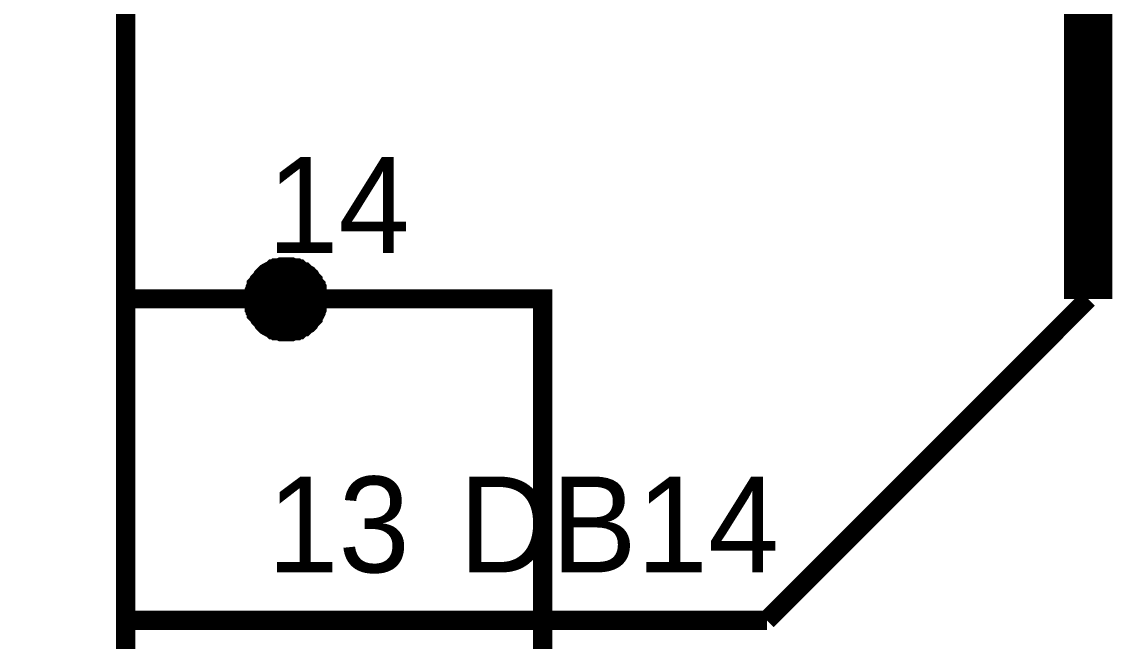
# Model space of a CAD drawing. Header units: millimetres. Extents: x 0 to 841, y 0 to 594.
# Drawn here: x 315.93 to 332.91, y 169.67 to 179.31 of the extents above; entities that cross this region are included whole.
import ezdxf

# ---------------------------------------------------------------- set-up
doc = ezdxf.new("R2010")
doc.units = ezdxf.units.MM
doc.layers.add('Sheet', color=255, linetype='Continuous')

msp = doc.modelspace()

# ---------------------------------------------------------------- linework, layer by layer
at = {"layer": 'Sheet'}
for points, const_width in [([(330.033, 344.998), (332.037, 344.998), (332.037, 332.494), (262.564, 332.494), (262.564, 162.496), (324.04, 162.496), (324.04, 175), (320.049, 175), (319.04, 175)], 0.3), ([(290.049, 239.992), (332.534, 239.992), (332.534, 175), (332.534, 175)], 0.749), ([(319.537, 175), (319.537, 175.031), (319.537, 175.047), (319.537, 175.078), (319.552, 175.109), (319.552, 175.124), (319.568, 175.155), (319.568, 175.171), (319.583, 175.202), (319.583, 175.218), (319.599, 175.233), (319.614, 175.264), (319.63, 175.28), (319.645, 175.295), (319.661, 175.311), (319.676, 175.342), (319.692, 175.357), (319.707, 175.373), (319.723, 175.388), (319.738, 175.404), (319.769, 175.42), (319.785, 175.42), (319.8, 175.435), (319.832, 175.451), (319.847, 175.466), (319.878, 175.466), (319.894, 175.482), (319.925, 175.482), (319.94, 175.482), (319.971, 175.497), (320.002, 175.497), (320.018, 175.497), (320.049, 175.497)], 0.3), ([(319.537, 175), (319.537, 175.031), (319.537, 175.047), (319.537, 175.078), (319.552, 175.109), (319.552, 175.124), (319.568, 175.155), (319.568, 175.171), (319.583, 175.202), (319.583, 175.218), (319.599, 175.233), (319.614, 175.264), (319.63, 175.28), (319.645, 175.295), (319.661, 175.311), (319.676, 175.342), (319.692, 175.357), (319.707, 175.373), (319.723, 175.388), (319.738, 175.404), (319.769, 175.42), (319.785, 175.42), (319.8, 175.435), (319.832, 175.451), (319.847, 175.466), (319.878, 175.466), (319.894, 175.482), (319.925, 175.482), (319.94, 175.482), (319.971, 175.497), (320.002, 175.497), (320.018, 175.497), (320.049, 175.497)], 0.3), ([(319.537, 175), (319.537, 175.031), (319.537, 175.047), (319.537, 175.078), (319.552, 175.109), (319.552, 175.124), (319.568, 175.155), (319.568, 175.171), (319.583, 175.202), (319.583, 175.218), (319.599, 175.233), (319.614, 175.264), (319.63, 175.28), (319.645, 175.295), (319.661, 175.311), (319.676, 175.342), (319.692, 175.357), (319.707, 175.373), (319.723, 175.388), (319.738, 175.404), (319.769, 175.42), (319.785, 175.42), (319.8, 175.435), (319.832, 175.451), (319.847, 175.466), (319.878, 175.466), (319.894, 175.482), (319.925, 175.482), (319.94, 175.482), (319.971, 175.497), (320.002, 175.497), (320.018, 175.497), (320.049, 175.497)], 0.3), ([(319.537, 175), (319.537, 175.031), (319.537, 175.047), (319.537, 175.078), (319.552, 175.109), (319.552, 175.124), (319.568, 175.155), (319.568, 175.171), (319.583, 175.202), (319.583, 175.218), (319.599, 175.233), (319.614, 175.264), (319.63, 175.28), (319.645, 175.295), (319.661, 175.311), (319.676, 175.342), (319.692, 175.357), (319.707, 175.373), (319.723, 175.388), (319.738, 175.404), (319.769, 175.42), (319.785, 175.42), (319.8, 175.435), (319.832, 175.451), (319.847, 175.466), (319.878, 175.466), (319.894, 175.482), (319.925, 175.482), (319.94, 175.482), (319.971, 175.497), (320.002, 175.497), (320.018, 175.497), (320.049, 175.497)], 0.3), ([(319.537, 175), (319.537, 175.031), (319.537, 175.047), (319.537, 175.078), (319.552, 175.109), (319.552, 175.124), (319.568, 175.155), (319.568, 175.171), (319.583, 175.202), (319.583, 175.218), (319.599, 175.233), (319.614, 175.264), (319.63, 175.28), (319.645, 175.295), (319.661, 175.311), (319.676, 175.342), (319.692, 175.357), (319.707, 175.373), (319.723, 175.388), (319.738, 175.404), (319.769, 175.42), (319.785, 175.42), (319.8, 175.435), (319.832, 175.451), (319.847, 175.466), (319.878, 175.466), (319.894, 175.482), (319.925, 175.482), (319.94, 175.482), (319.971, 175.497), (320.002, 175.497), (320.018, 175.497), (320.049, 175.497)], 0.3), ([(319.537, 175), (319.537, 175.031), (319.537, 175.047), (319.537, 175.078), (319.552, 175.109), (319.552, 175.124), (319.568, 175.155), (319.568, 175.171), (319.583, 175.202), (319.583, 175.218), (319.599, 175.233), (319.614, 175.264), (319.63, 175.28), (319.645, 175.295), (319.661, 175.311), (319.676, 175.342), (319.692, 175.357), (319.707, 175.373), (319.723, 175.388), (319.738, 175.404), (319.769, 175.42), (319.785, 175.42), (319.8, 175.435), (319.832, 175.451), (319.847, 175.466), (319.878, 175.466), (319.894, 175.482), (319.925, 175.482), (319.94, 175.482), (319.971, 175.497), (320.002, 175.497), (320.018, 175.497), (320.049, 175.497)], 0.3), ([(319.537, 175), (319.537, 175.031), (319.537, 175.047), (319.537, 175.078), (319.552, 175.109), (319.552, 175.124), (319.568, 175.155), (319.568, 175.171), (319.583, 175.202), (319.583, 175.218), (319.599, 175.233), (319.614, 175.264), (319.63, 175.28), (319.645, 175.295), (319.661, 175.311), (319.676, 175.342), (319.692, 175.357), (319.707, 175.373), (319.723, 175.388), (319.738, 175.404), (319.769, 175.42), (319.785, 175.42), (319.8, 175.435), (319.832, 175.451), (319.847, 175.466), (319.878, 175.466), (319.894, 175.482), (319.925, 175.482), (319.94, 175.482), (319.971, 175.497), (320.002, 175.497), (320.018, 175.497), (320.049, 175.497)], 0.3), ([(319.537, 175), (319.537, 175.031), (319.537, 175.047), (319.537, 175.078), (319.552, 175.109), (319.552, 175.124), (319.568, 175.155), (319.568, 175.171), (319.583, 175.202), (319.583, 175.218), (319.599, 175.233), (319.614, 175.264), (319.63, 175.28), (319.645, 175.295), (319.661, 175.311), (319.676, 175.342), (319.692, 175.357), (319.707, 175.373), (319.723, 175.388), (319.738, 175.404), (319.769, 175.42), (319.785, 175.42), (319.8, 175.435), (319.832, 175.451), (319.847, 175.466), (319.878, 175.466), (319.894, 175.482), (319.925, 175.482), (319.94, 175.482), (319.971, 175.497), (320.002, 175.497), (320.018, 175.497), (320.049, 175.497)], 0.3), ([(319.537, 175), (319.537, 175.031), (319.537, 175.047), (319.537, 175.078), (319.552, 175.109), (319.552, 175.124), (319.568, 175.155), (319.568, 175.171), (319.583, 175.202), (319.583, 175.218), (319.599, 175.233), (319.614, 175.264), (319.63, 175.28), (319.645, 175.295), (319.661, 175.311), (319.676, 175.342), (319.692, 175.357), (319.707, 175.373), (319.723, 175.388), (319.738, 175.404), (319.769, 175.42), (319.785, 175.42), (319.8, 175.435), (319.832, 175.451), (319.847, 175.466), (319.878, 175.466), (319.894, 175.482), (319.925, 175.482), (319.94, 175.482), (319.971, 175.497), (320.002, 175.497), (320.018, 175.497), (320.049, 175.497)], 0.3), ([(319.537, 175), (319.537, 175.031), (319.537, 175.047), (319.537, 175.078), (319.552, 175.109), (319.552, 175.124), (319.568, 175.155), (319.568, 175.171), (319.583, 175.202), (319.583, 175.218), (319.599, 175.233), (319.614, 175.264), (319.63, 175.28), (319.645, 175.295), (319.661, 175.311), (319.676, 175.342), (319.692, 175.357), (319.707, 175.373), (319.723, 175.388), (319.738, 175.404), (319.769, 175.42), (319.785, 175.42), (319.8, 175.435), (319.832, 175.451), (319.847, 175.466), (319.878, 175.466), (319.894, 175.482), (319.925, 175.482), (319.94, 175.482), (319.971, 175.497), (320.002, 175.497), (320.018, 175.497), (320.049, 175.497)], 0.3), ([(320.049, 175.497), (320.049, 175.497)], 0.3), ([(320.049, 175.497), (320.08, 175.497), (320.096, 175.497), (320.127, 175.497), (320.158, 175.482), (320.173, 175.482), (320.204, 175.482), (320.22, 175.466), (320.251, 175.466), (320.266, 175.451), (320.282, 175.435), (320.313, 175.42), (320.328, 175.42), (320.344, 175.404), (320.36, 175.388), (320.391, 175.373), (320.406, 175.357), (320.422, 175.342), (320.437, 175.311), (320.453, 175.295), (320.468, 175.28), (320.468, 175.264), (320.484, 175.233), (320.499, 175.218), (320.515, 175.202), (320.515, 175.171), (320.53, 175.155), (320.53, 175.124), (320.53, 175.109), (320.546, 175.078), (320.546, 175.047), (320.546, 175.031), (320.546, 175)], 0.3), ([(320.049, 175.497), (320.049, 175.497)], 0.3), ([(320.049, 175.497), (320.08, 175.497), (320.096, 175.497), (320.127, 175.497), (320.158, 175.482), (320.173, 175.482), (320.204, 175.482), (320.22, 175.466), (320.251, 175.466), (320.266, 175.451), (320.282, 175.435), (320.313, 175.42), (320.328, 175.42), (320.344, 175.404), (320.36, 175.388), (320.391, 175.373), (320.406, 175.357), (320.422, 175.342), (320.437, 175.311), (320.453, 175.295), (320.468, 175.28), (320.468, 175.264), (320.484, 175.233), (320.499, 175.218), (320.515, 175.202), (320.515, 175.171), (320.53, 175.155), (320.53, 175.124), (320.53, 175.109), (320.546, 175.078), (320.546, 175.047), (320.546, 175.031), (320.546, 175)], 0.3), ([(320.049, 175.497), (320.049, 175.497)], 0.3), ([(320.049, 175.497), (320.08, 175.497), (320.096, 175.497), (320.127, 175.497), (320.158, 175.482), (320.173, 175.482), (320.204, 175.482), (320.22, 175.466), (320.251, 175.466), (320.266, 175.451), (320.282, 175.435), (320.313, 175.42), (320.328, 175.42), (320.344, 175.404), (320.36, 175.388), (320.391, 175.373), (320.406, 175.357), (320.422, 175.342), (320.437, 175.311), (320.453, 175.295), (320.468, 175.28), (320.468, 175.264), (320.484, 175.233), (320.499, 175.218), (320.515, 175.202), (320.515, 175.171), (320.53, 175.155), (320.53, 175.124), (320.53, 175.109), (320.546, 175.078), (320.546, 175.047), (320.546, 175.031), (320.546, 175)], 0.3), ([(320.049, 175.497), (320.049, 175.497)], 0.3), ([(320.049, 175.497), (320.08, 175.497), (320.096, 175.497), (320.127, 175.497), (320.158, 175.482), (320.173, 175.482), (320.204, 175.482), (320.22, 175.466), (320.251, 175.466), (320.266, 175.451), (320.282, 175.435), (320.313, 175.42), (320.328, 175.42), (320.344, 175.404), (320.36, 175.388), (320.391, 175.373), (320.406, 175.357), (320.422, 175.342), (320.437, 175.311), (320.453, 175.295), (320.468, 175.28), (320.468, 175.264), (320.484, 175.233), (320.499, 175.218), (320.515, 175.202), (320.515, 175.171), (320.53, 175.155), (320.53, 175.124), (320.53, 175.109), (320.546, 175.078), (320.546, 175.047), (320.546, 175.031), (320.546, 175)], 0.3), ([(320.049, 175.497), (320.049, 175.497)], 0.3), ([(320.049, 175.497), (320.08, 175.497), (320.096, 175.497), (320.127, 175.497), (320.158, 175.482), (320.173, 175.482), (320.204, 175.482), (320.22, 175.466), (320.251, 175.466), (320.266, 175.451), (320.282, 175.435), (320.313, 175.42), (320.328, 175.42), (320.344, 175.404), (320.36, 175.388), (320.391, 175.373), (320.406, 175.357), (320.422, 175.342), (320.437, 175.311), (320.453, 175.295), (320.468, 175.28), (320.468, 175.264), (320.484, 175.233), (320.499, 175.218), (320.515, 175.202), (320.515, 175.171), (320.53, 175.155), (320.53, 175.124), (320.53, 175.109), (320.546, 175.078), (320.546, 175.047), (320.546, 175.031), (320.546, 175)], 0.3), ([(320.049, 175.497), (320.049, 175.497)], 0.3), ([(320.049, 175.497), (320.08, 175.497), (320.096, 175.497), (320.127, 175.497), (320.158, 175.482), (320.173, 175.482), (320.204, 175.482), (320.22, 175.466), (320.251, 175.466), (320.266, 175.451), (320.282, 175.435), (320.313, 175.42), (320.328, 175.42), (320.344, 175.404), (320.36, 175.388), (320.391, 175.373), (320.406, 175.357), (320.422, 175.342), (320.437, 175.311), (320.453, 175.295), (320.468, 175.28), (320.468, 175.264), (320.484, 175.233), (320.499, 175.218), (320.515, 175.202), (320.515, 175.171), (320.53, 175.155), (320.53, 175.124), (320.53, 175.109), (320.546, 175.078), (320.546, 175.047), (320.546, 175.031), (320.546, 175)], 0.3), ([(320.049, 175.497), (320.049, 175.497)], 0.3), ([(320.049, 175.497), (320.08, 175.497), (320.096, 175.497), (320.127, 175.497), (320.158, 175.482), (320.173, 175.482), (320.204, 175.482), (320.22, 175.466), (320.251, 175.466), (320.266, 175.451), (320.282, 175.435), (320.313, 175.42), (320.328, 175.42), (320.344, 175.404), (320.36, 175.388), (320.391, 175.373), (320.406, 175.357), (320.422, 175.342), (320.437, 175.311), (320.453, 175.295), (320.468, 175.28), (320.468, 175.264), (320.484, 175.233), (320.499, 175.218), (320.515, 175.202), (320.515, 175.171), (320.53, 175.155), (320.53, 175.124), (320.53, 175.109), (320.546, 175.078), (320.546, 175.047), (320.546, 175.031), (320.546, 175)], 0.3), ([(320.049, 175.497), (320.049, 175.497)], 0.3), ([(320.049, 175.497), (320.08, 175.497), (320.096, 175.497), (320.127, 175.497), (320.158, 175.482), (320.173, 175.482), (320.204, 175.482), (320.22, 175.466), (320.251, 175.466), (320.266, 175.451), (320.282, 175.435), (320.313, 175.42), (320.328, 175.42), (320.344, 175.404), (320.36, 175.388), (320.391, 175.373), (320.406, 175.357), (320.422, 175.342), (320.437, 175.311), (320.453, 175.295), (320.468, 175.28), (320.468, 175.264), (320.484, 175.233), (320.499, 175.218), (320.515, 175.202), (320.515, 175.171), (320.53, 175.155), (320.53, 175.124), (320.53, 175.109), (320.546, 175.078), (320.546, 175.047), (320.546, 175.031), (320.546, 175)], 0.3), ([(320.049, 175.497), (320.049, 175.497)], 0.3), ([(320.049, 175.497), (320.08, 175.497), (320.096, 175.497), (320.127, 175.497), (320.158, 175.482), (320.173, 175.482), (320.204, 175.482), (320.22, 175.466), (320.251, 175.466), (320.266, 175.451), (320.282, 175.435), (320.313, 175.42), (320.328, 175.42), (320.344, 175.404), (320.36, 175.388), (320.391, 175.373), (320.406, 175.357), (320.422, 175.342), (320.437, 175.311), (320.453, 175.295), (320.468, 175.28), (320.468, 175.264), (320.484, 175.233), (320.499, 175.218), (320.515, 175.202), (320.515, 175.171), (320.53, 175.155), (320.53, 175.124), (320.53, 175.109), (320.546, 175.078), (320.546, 175.047), (320.546, 175.031), (320.546, 175)], 0.3), ([(320.049, 175.497), (320.049, 175.497)], 0.3), ([(320.049, 175.497), (320.08, 175.497), (320.096, 175.497), (320.127, 175.497), (320.158, 175.482), (320.173, 175.482), (320.204, 175.482), (320.22, 175.466), (320.251, 175.466), (320.266, 175.451), (320.282, 175.435), (320.313, 175.42), (320.328, 175.42), (320.344, 175.404), (320.36, 175.388), (320.391, 175.373), (320.406, 175.357), (320.422, 175.342), (320.437, 175.311), (320.453, 175.295), (320.468, 175.28), (320.468, 175.264), (320.484, 175.233), (320.499, 175.218), (320.515, 175.202), (320.515, 175.171), (320.53, 175.155), (320.53, 175.124), (320.53, 175.109), (320.546, 175.078), (320.546, 175.047), (320.546, 175.031), (320.546, 175)], 0.3), ([(317.549, 175), (320.049, 175)], 0.3), ([(320.049, 174.488), (320.018, 174.488), (320.002, 174.488), (319.971, 174.488), (319.94, 174.503), (319.925, 174.503), (319.894, 174.503), (319.878, 174.519), (319.847, 174.519), (319.832, 174.534), (319.8, 174.55), (319.785, 174.565), (319.769, 174.565), (319.738, 174.581), (319.723, 174.596), (319.707, 174.612), (319.692, 174.627), (319.676, 174.658), (319.661, 174.674), (319.645, 174.689), (319.63, 174.705), (319.614, 174.736), (319.599, 174.752), (319.583, 174.767), (319.583, 174.798), (319.568, 174.814), (319.568, 174.845), (319.552, 174.86), (319.552, 174.891), (319.537, 174.922), (319.537, 174.938), (319.537, 174.969), (319.537, 175)], 0.3), ([(319.537, 175), (319.537, 175)], 0.3), ([(320.049, 174.488), (320.018, 174.488), (320.002, 174.488), (319.971, 174.488), (319.94, 174.503), (319.925, 174.503), (319.894, 174.503), (319.878, 174.519), (319.847, 174.519), (319.832, 174.534), (319.8, 174.55), (319.785, 174.565), (319.769, 174.565), (319.738, 174.581), (319.723, 174.596), (319.707, 174.612), (319.692, 174.627), (319.676, 174.658), (319.661, 174.674), (319.645, 174.689), (319.63, 174.705), (319.614, 174.736), (319.599, 174.752), (319.583, 174.767), (319.583, 174.798), (319.568, 174.814), (319.568, 174.845), (319.552, 174.86), (319.552, 174.891), (319.537, 174.922), (319.537, 174.938), (319.537, 174.969), (319.537, 175)], 0.3), ([(319.537, 175), (319.537, 175)], 0.3), ([(320.049, 174.488), (320.018, 174.488), (320.002, 174.488), (319.971, 174.488), (319.94, 174.503), (319.925, 174.503), (319.894, 174.503), (319.878, 174.519), (319.847, 174.519), (319.832, 174.534), (319.8, 174.55), (319.785, 174.565), (319.769, 174.565), (319.738, 174.581), (319.723, 174.596), (319.707, 174.612), (319.692, 174.627), (319.676, 174.658), (319.661, 174.674), (319.645, 174.689), (319.63, 174.705), (319.614, 174.736), (319.599, 174.752), (319.583, 174.767), (319.583, 174.798), (319.568, 174.814), (319.568, 174.845), (319.552, 174.86), (319.552, 174.891), (319.537, 174.922), (319.537, 174.938), (319.537, 174.969), (319.537, 175)], 0.3), ([(319.537, 175), (319.537, 175)], 0.3), ([(320.049, 174.488), (320.018, 174.488), (320.002, 174.488), (319.971, 174.488), (319.94, 174.503), (319.925, 174.503), (319.894, 174.503), (319.878, 174.519), (319.847, 174.519), (319.832, 174.534), (319.8, 174.55), (319.785, 174.565), (319.769, 174.565), (319.738, 174.581), (319.723, 174.596), (319.707, 174.612), (319.692, 174.627), (319.676, 174.658), (319.661, 174.674), (319.645, 174.689), (319.63, 174.705), (319.614, 174.736), (319.599, 174.752), (319.583, 174.767), (319.583, 174.798), (319.568, 174.814), (319.568, 174.845), (319.552, 174.86), (319.552, 174.891), (319.537, 174.922), (319.537, 174.938), (319.537, 174.969), (319.537, 175)], 0.3), ([(319.537, 175), (319.537, 175)], 0.3), ([(320.049, 174.488), (320.018, 174.488), (320.002, 174.488), (319.971, 174.488), (319.94, 174.503), (319.925, 174.503), (319.894, 174.503), (319.878, 174.519), (319.847, 174.519), (319.832, 174.534), (319.8, 174.55), (319.785, 174.565), (319.769, 174.565), (319.738, 174.581), (319.723, 174.596), (319.707, 174.612), (319.692, 174.627), (319.676, 174.658), (319.661, 174.674), (319.645, 174.689), (319.63, 174.705), (319.614, 174.736), (319.599, 174.752), (319.583, 174.767), (319.583, 174.798), (319.568, 174.814), (319.568, 174.845), (319.552, 174.86), (319.552, 174.891), (319.537, 174.922), (319.537, 174.938), (319.537, 174.969), (319.537, 175)], 0.3), ([(319.537, 175), (319.537, 175)], 0.3), ([(320.049, 174.488), (320.018, 174.488), (320.002, 174.488), (319.971, 174.488), (319.94, 174.503), (319.925, 174.503), (319.894, 174.503), (319.878, 174.519), (319.847, 174.519), (319.832, 174.534), (319.8, 174.55), (319.785, 174.565), (319.769, 174.565), (319.738, 174.581), (319.723, 174.596), (319.707, 174.612), (319.692, 174.627), (319.676, 174.658), (319.661, 174.674), (319.645, 174.689), (319.63, 174.705), (319.614, 174.736), (319.599, 174.752), (319.583, 174.767), (319.583, 174.798), (319.568, 174.814), (319.568, 174.845), (319.552, 174.86), (319.552, 174.891), (319.537, 174.922), (319.537, 174.938), (319.537, 174.969), (319.537, 175)], 0.3), ([(319.537, 175), (319.537, 175)], 0.3), ([(320.049, 174.488), (320.018, 174.488), (320.002, 174.488), (319.971, 174.488), (319.94, 174.503), (319.925, 174.503), (319.894, 174.503), (319.878, 174.519), (319.847, 174.519), (319.832, 174.534), (319.8, 174.55), (319.785, 174.565), (319.769, 174.565), (319.738, 174.581), (319.723, 174.596), (319.707, 174.612), (319.692, 174.627), (319.676, 174.658), (319.661, 174.674), (319.645, 174.689), (319.63, 174.705), (319.614, 174.736), (319.599, 174.752), (319.583, 174.767), (319.583, 174.798), (319.568, 174.814), (319.568, 174.845), (319.552, 174.86), (319.552, 174.891), (319.537, 174.922), (319.537, 174.938), (319.537, 174.969), (319.537, 175)], 0.3), ([(319.537, 175), (319.537, 175)], 0.3), ([(320.049, 174.488), (320.018, 174.488), (320.002, 174.488), (319.971, 174.488), (319.94, 174.503), (319.925, 174.503), (319.894, 174.503), (319.878, 174.519), (319.847, 174.519), (319.832, 174.534), (319.8, 174.55), (319.785, 174.565), (319.769, 174.565), (319.738, 174.581), (319.723, 174.596), (319.707, 174.612), (319.692, 174.627), (319.676, 174.658), (319.661, 174.674), (319.645, 174.689), (319.63, 174.705), (319.614, 174.736), (319.599, 174.752), (319.583, 174.767), (319.583, 174.798), (319.568, 174.814), (319.568, 174.845), (319.552, 174.86), (319.552, 174.891), (319.537, 174.922), (319.537, 174.938), (319.537, 174.969), (319.537, 175)], 0.3), ([(319.537, 175), (319.537, 175)], 0.3), ([(320.049, 174.488), (320.018, 174.488), (320.002, 174.488), (319.971, 174.488), (319.94, 174.503), (319.925, 174.503), (319.894, 174.503), (319.878, 174.519), (319.847, 174.519), (319.832, 174.534), (319.8, 174.55), (319.785, 174.565), (319.769, 174.565), (319.738, 174.581), (319.723, 174.596), (319.707, 174.612), (319.692, 174.627), (319.676, 174.658), (319.661, 174.674), (319.645, 174.689), (319.63, 174.705), (319.614, 174.736), (319.599, 174.752), (319.583, 174.767), (319.583, 174.798), (319.568, 174.814), (319.568, 174.845), (319.552, 174.86), (319.552, 174.891), (319.537, 174.922), (319.537, 174.938), (319.537, 174.969), (319.537, 175)], 0.3), ([(319.537, 175), (319.537, 175)], 0.3), ([(320.049, 174.488), (320.018, 174.488), (320.002, 174.488), (319.971, 174.488), (319.94, 174.503), (319.925, 174.503), (319.894, 174.503), (319.878, 174.519), (319.847, 174.519), (319.832, 174.534), (319.8, 174.55), (319.785, 174.565), (319.769, 174.565), (319.738, 174.581), (319.723, 174.596), (319.707, 174.612), (319.692, 174.627), (319.676, 174.658), (319.661, 174.674), (319.645, 174.689), (319.63, 174.705), (319.614, 174.736), (319.599, 174.752), (319.583, 174.767), (319.583, 174.798), (319.568, 174.814), (319.568, 174.845), (319.552, 174.86), (319.552, 174.891), (319.537, 174.922), (319.537, 174.938), (319.537, 174.969), (319.537, 175)], 0.3), ([(319.537, 175), (319.537, 175)], 0.3), ([(320.546, 175), (320.546, 174.969), (320.546, 174.938), (320.546, 174.922), (320.53, 174.891), (320.53, 174.86), (320.53, 174.845), (320.515, 174.814), (320.515, 174.798), (320.499, 174.767), (320.484, 174.752), (320.468, 174.736), (320.468, 174.705), (320.453, 174.689), (320.437, 174.674), (320.422, 174.658), (320.406, 174.627), (320.391, 174.612), (320.36, 174.596), (320.344, 174.581), (320.328, 174.565), (320.313, 174.565), (320.282, 174.55), (320.266, 174.534), (320.251, 174.519), (320.22, 174.519), (320.204, 174.503), (320.173, 174.503), (320.158, 174.503), (320.127, 174.488), (320.096, 174.488), (320.08, 174.488), (320.049, 174.488)], 0.3), ([(320.546, 175), (320.546, 174.969), (320.546, 174.938), (320.546, 174.922), (320.53, 174.891), (320.53, 174.86), (320.53, 174.845), (320.515, 174.814), (320.515, 174.798), (320.499, 174.767), (320.484, 174.752), (320.468, 174.736), (320.468, 174.705), (320.453, 174.689), (320.437, 174.674), (320.422, 174.658), (320.406, 174.627), (320.391, 174.612), (320.36, 174.596), (320.344, 174.581), (320.328, 174.565), (320.313, 174.565), (320.282, 174.55), (320.266, 174.534), (320.251, 174.519), (320.22, 174.519), (320.204, 174.503), (320.173, 174.503), (320.158, 174.503), (320.127, 174.488), (320.096, 174.488), (320.08, 174.488), (320.049, 174.488)], 0.3), ([(320.546, 175), (320.546, 174.969), (320.546, 174.938), (320.546, 174.922), (320.53, 174.891), (320.53, 174.86), (320.53, 174.845), (320.515, 174.814), (320.515, 174.798), (320.499, 174.767), (320.484, 174.752), (320.468, 174.736), (320.468, 174.705), (320.453, 174.689), (320.437, 174.674), (320.422, 174.658), (320.406, 174.627), (320.391, 174.612), (320.36, 174.596), (320.344, 174.581), (320.328, 174.565), (320.313, 174.565), (320.282, 174.55), (320.266, 174.534), (320.251, 174.519), (320.22, 174.519), (320.204, 174.503), (320.173, 174.503), (320.158, 174.503), (320.127, 174.488), (320.096, 174.488), (320.08, 174.488), (320.049, 174.488)], 0.3), ([(320.546, 175), (320.546, 174.969), (320.546, 174.938), (320.546, 174.922), (320.53, 174.891), (320.53, 174.86), (320.53, 174.845), (320.515, 174.814), (320.515, 174.798), (320.499, 174.767), (320.484, 174.752), (320.468, 174.736), (320.468, 174.705), (320.453, 174.689), (320.437, 174.674), (320.422, 174.658), (320.406, 174.627), (320.391, 174.612), (320.36, 174.596), (320.344, 174.581), (320.328, 174.565), (320.313, 174.565), (320.282, 174.55), (320.266, 174.534), (320.251, 174.519), (320.22, 174.519), (320.204, 174.503), (320.173, 174.503), (320.158, 174.503), (320.127, 174.488), (320.096, 174.488), (320.08, 174.488), (320.049, 174.488)], 0.3), ([(320.546, 175), (320.546, 174.969), (320.546, 174.938), (320.546, 174.922), (320.53, 174.891), (320.53, 174.86), (320.53, 174.845), (320.515, 174.814), (320.515, 174.798), (320.499, 174.767), (320.484, 174.752), (320.468, 174.736), (320.468, 174.705), (320.453, 174.689), (320.437, 174.674), (320.422, 174.658), (320.406, 174.627), (320.391, 174.612), (320.36, 174.596), (320.344, 174.581), (320.328, 174.565), (320.313, 174.565), (320.282, 174.55), (320.266, 174.534), (320.251, 174.519), (320.22, 174.519), (320.204, 174.503), (320.173, 174.503), (320.158, 174.503), (320.127, 174.488), (320.096, 174.488), (320.08, 174.488), (320.049, 174.488)], 0.3), ([(320.546, 175), (320.546, 174.969), (320.546, 174.938), (320.546, 174.922), (320.53, 174.891), (320.53, 174.86), (320.53, 174.845), (320.515, 174.814), (320.515, 174.798), (320.499, 174.767), (320.484, 174.752), (320.468, 174.736), (320.468, 174.705), (320.453, 174.689), (320.437, 174.674), (320.422, 174.658), (320.406, 174.627), (320.391, 174.612), (320.36, 174.596), (320.344, 174.581), (320.328, 174.565), (320.313, 174.565), (320.282, 174.55), (320.266, 174.534), (320.251, 174.519), (320.22, 174.519), (320.204, 174.503), (320.173, 174.503), (320.158, 174.503), (320.127, 174.488), (320.096, 174.488), (320.08, 174.488), (320.049, 174.488)], 0.3), ([(320.546, 175), (320.546, 174.969), (320.546, 174.938), (320.546, 174.922), (320.53, 174.891), (320.53, 174.86), (320.53, 174.845), (320.515, 174.814), (320.515, 174.798), (320.499, 174.767), (320.484, 174.752), (320.468, 174.736), (320.468, 174.705), (320.453, 174.689), (320.437, 174.674), (320.422, 174.658), (320.406, 174.627), (320.391, 174.612), (320.36, 174.596), (320.344, 174.581), (320.328, 174.565), (320.313, 174.565), (320.282, 174.55), (320.266, 174.534), (320.251, 174.519), (320.22, 174.519), (320.204, 174.503), (320.173, 174.503), (320.158, 174.503), (320.127, 174.488), (320.096, 174.488), (320.08, 174.488), (320.049, 174.488)], 0.3), ([(320.546, 175), (320.546, 174.969), (320.546, 174.938), (320.546, 174.922), (320.53, 174.891), (320.53, 174.86), (320.53, 174.845), (320.515, 174.814), (320.515, 174.798), (320.499, 174.767), (320.484, 174.752), (320.468, 174.736), (320.468, 174.705), (320.453, 174.689), (320.437, 174.674), (320.422, 174.658), (320.406, 174.627), (320.391, 174.612), (320.36, 174.596), (320.344, 174.581), (320.328, 174.565), (320.313, 174.565), (320.282, 174.55), (320.266, 174.534), (320.251, 174.519), (320.22, 174.519), (320.204, 174.503), (320.173, 174.503), (320.158, 174.503), (320.127, 174.488), (320.096, 174.488), (320.08, 174.488), (320.049, 174.488)], 0.3), ([(320.546, 175), (320.546, 174.969), (320.546, 174.938), (320.546, 174.922), (320.53, 174.891), (320.53, 174.86), (320.53, 174.845), (320.515, 174.814), (320.515, 174.798), (320.499, 174.767), (320.484, 174.752), (320.468, 174.736), (320.468, 174.705), (320.453, 174.689), (320.437, 174.674), (320.422, 174.658), (320.406, 174.627), (320.391, 174.612), (320.36, 174.596), (320.344, 174.581), (320.328, 174.565), (320.313, 174.565), (320.282, 174.55), (320.266, 174.534), (320.251, 174.519), (320.22, 174.519), (320.204, 174.503), (320.173, 174.503), (320.158, 174.503), (320.127, 174.488), (320.096, 174.488), (320.08, 174.488), (320.049, 174.488)], 0.3), ([(320.546, 175), (320.546, 174.969), (320.546, 174.938), (320.546, 174.922), (320.53, 174.891), (320.53, 174.86), (320.53, 174.845), (320.515, 174.814), (320.515, 174.798), (320.499, 174.767), (320.484, 174.752), (320.468, 174.736), (320.468, 174.705), (320.453, 174.689), (320.437, 174.674), (320.422, 174.658), (320.406, 174.627), (320.391, 174.612), (320.36, 174.596), (320.344, 174.581), (320.328, 174.565), (320.313, 174.565), (320.282, 174.55), (320.266, 174.534), (320.251, 174.519), (320.22, 174.519), (320.204, 174.503), (320.173, 174.503), (320.158, 174.503), (320.127, 174.488), (320.096, 174.488), (320.08, 174.488), (320.049, 174.488)], 0.3), ([(320.546, 175), (320.546, 175), (320.546, 175), (320.546, 175), (320.546, 175), (320.546, 175), (320.546, 175), (320.546, 175), (320.546, 175), (320.546, 175), (320.546, 175), (320.546, 175), (320.546, 175), (320.546, 175), (320.546, 175), (320.546, 175), (320.546, 175), (320.546, 175), (320.546, 175), (320.546, 175), (320.546, 175), (320.546, 175), (320.546, 175), (320.546, 175), (320.546, 175), (320.546, 175), (320.546, 175), (320.546, 175), (320.546, 175), (320.546, 175), (320.546, 175), (320.546, 175), (320.546, 175)], 0.3), ([(320.546, 175), (320.546, 175)], 0.3), ([(320.546, 175), (320.546, 175), (320.546, 175), (320.546, 175), (320.546, 175), (320.546, 175), (320.546, 175), (320.546, 175), (320.546, 175), (320.546, 175), (320.546, 175), (320.546, 175), (320.546, 175), (320.546, 175), (320.546, 175), (320.546, 175), (320.546, 175), (320.546, 175), (320.546, 175), (320.546, 175), (320.546, 175), (320.546, 175), (320.546, 175), (320.546, 175), (320.546, 175), (320.546, 175), (320.546, 175), (320.546, 175), (320.546, 175), (320.546, 175), (320.546, 175), (320.546, 175), (320.546, 175)], 0.3), ([(320.546, 175), (320.546, 175)], 0.3), ([(320.546, 175), (320.546, 175), (320.546, 175), (320.546, 175), (320.546, 175), (320.546, 175), (320.546, 175), (320.546, 175), (320.546, 175), (320.546, 175), (320.546, 175), (320.546, 175), (320.546, 175), (320.546, 175), (320.546, 175), (320.546, 175), (320.546, 175), (320.546, 175), (320.546, 175), (320.546, 175), (320.546, 175), (320.546, 175), (320.546, 175), (320.546, 175), (320.546, 175), (320.546, 175), (320.546, 175), (320.546, 175), (320.546, 175), (320.546, 175), (320.546, 175), (320.546, 175), (320.546, 175)], 0.3), ([(320.546, 175), (320.546, 175)], 0.3), ([(320.546, 175), (320.546, 175), (320.546, 175), (320.546, 175), (320.546, 175), (320.546, 175), (320.546, 175), (320.546, 175), (320.546, 175), (320.546, 175), (320.546, 175), (320.546, 175), (320.546, 175), (320.546, 175), (320.546, 175), (320.546, 175), (320.546, 175), (320.546, 175), (320.546, 175), (320.546, 175), (320.546, 175), (320.546, 175), (320.546, 175), (320.546, 175), (320.546, 175), (320.546, 175), (320.546, 175), (320.546, 175), (320.546, 175), (320.546, 175), (320.546, 175), (320.546, 175), (320.546, 175)], 0.3), ([(320.546, 175), (320.546, 175)], 0.3), ([(320.546, 175), (320.546, 175), (320.546, 175), (320.546, 175), (320.546, 175), (320.546, 175), (320.546, 175), (320.546, 175), (320.546, 175), (320.546, 175), (320.546, 175), (320.546, 175), (320.546, 175), (320.546, 175), (320.546, 175), (320.546, 175), (320.546, 175), (320.546, 175), (320.546, 175), (320.546, 175), (320.546, 175), (320.546, 175), (320.546, 175), (320.546, 175), (320.546, 175), (320.546, 175), (320.546, 175), (320.546, 175), (320.546, 175), (320.546, 175), (320.546, 175), (320.546, 175), (320.546, 175)], 0.3), ([(320.546, 175), (320.546, 175)], 0.3), ([(320.546, 175), (320.546, 175), (320.546, 175), (320.546, 175), (320.546, 175), (320.546, 175), (320.546, 175), (320.546, 175), (320.546, 175), (320.546, 175), (320.546, 175), (320.546, 175), (320.546, 175), (320.546, 175), (320.546, 175), (320.546, 175), (320.546, 175), (320.546, 175), (320.546, 175), (320.546, 175), (320.546, 175), (320.546, 175), (320.546, 175), (320.546, 175), (320.546, 175), (320.546, 175), (320.546, 175), (320.546, 175), (320.546, 175), (320.546, 175), (320.546, 175), (320.546, 175), (320.546, 175)], 0.3), ([(320.546, 175), (320.546, 175)], 0.3), ([(320.546, 175), (320.546, 175), (320.546, 175), (320.546, 175), (320.546, 175), (320.546, 175), (320.546, 175), (320.546, 175), (320.546, 175), (320.546, 175), (320.546, 175), (320.546, 175), (320.546, 175), (320.546, 175), (320.546, 175), (320.546, 175), (320.546, 175), (320.546, 175), (320.546, 175), (320.546, 175), (320.546, 175), (320.546, 175), (320.546, 175), (320.546, 175), (320.546, 175), (320.546, 175), (320.546, 175), (320.546, 175), (320.546, 175), (320.546, 175), (320.546, 175), (320.546, 175), (320.546, 175)], 0.3), ([(320.546, 175), (320.546, 175)], 0.3), ([(320.546, 175), (320.546, 175), (320.546, 175), (320.546, 175), (320.546, 175), (320.546, 175), (320.546, 175), (320.546, 175), (320.546, 175), (320.546, 175), (320.546, 175), (320.546, 175), (320.546, 175), (320.546, 175), (320.546, 175), (320.546, 175), (320.546, 175), (320.546, 175), (320.546, 175), (320.546, 175), (320.546, 175), (320.546, 175), (320.546, 175), (320.546, 175), (320.546, 175), (320.546, 175), (320.546, 175), (320.546, 175), (320.546, 175), (320.546, 175), (320.546, 175), (320.546, 175), (320.546, 175)], 0.3), ([(320.546, 175), (320.546, 175)], 0.3), ([(320.546, 175), (320.546, 175), (320.546, 175), (320.546, 175), (320.546, 175), (320.546, 175), (320.546, 175), (320.546, 175), (320.546, 175), (320.546, 175), (320.546, 175), (320.546, 175), (320.546, 175), (320.546, 175), (320.546, 175), (320.546, 175), (320.546, 175), (320.546, 175), (320.546, 175), (320.546, 175), (320.546, 175), (320.546, 175), (320.546, 175), (320.546, 175), (320.546, 175), (320.546, 175), (320.546, 175), (320.546, 175), (320.546, 175), (320.546, 175), (320.546, 175), (320.546, 175), (320.546, 175)], 0.3), ([(320.546, 175), (320.546, 175)], 0.3), ([(320.546, 175), (320.546, 175), (320.546, 175), (320.546, 175), (320.546, 175), (320.546, 175), (320.546, 175), (320.546, 175), (320.546, 175), (320.546, 175), (320.546, 175), (320.546, 175), (320.546, 175), (320.546, 175), (320.546, 175), (320.546, 175), (320.546, 175), (320.546, 175), (320.546, 175), (320.546, 175), (320.546, 175), (320.546, 175), (320.546, 175), (320.546, 175), (320.546, 175), (320.546, 175), (320.546, 175), (320.546, 175), (320.546, 175), (320.546, 175), (320.546, 175), (320.546, 175), (320.546, 175)], 0.3), ([(320.546, 175), (320.546, 175)], 0.3), ([(332.534, 175), (327.533, 169.998)], 0.3), ([(317.549, 169.998), (320.049, 169.998)], 0.3), ([(327.533, 169.998), (320.049, 169.998)], 0.3)]:
    msp.add_lwpolyline(points, dxfattribs=dict(at, const_width=const_width))
at = {"layer": 'Sheet', "const_width": 0.3}
msp.add_lwpolyline([(300.049, 224.987), (317.549, 224.987), (317.549, 164.997), (300.049, 164.997), (300.049, 224.987)], close=True, dxfattribs=at)
at = {"layer": 'Sheet', "const_width": 0.508}
msp.add_lwpolyline([(319.746, 175, 1), (320.254, 175, 1)], format="xyb", close=True, dxfattribs=at)

# ---------------------------------------------------------------- texts
at = {"layer": 'Sheet'}
for s, p in [('14', (319.754, 175.715)), ('13', (319.754, 170.744)), ('DB14', (322.735, 170.744))]:
    msp.add_text(s, height=1.4912, dxfattribs=at).set_placement(p)

doc.saveas('drawing.dxf')
